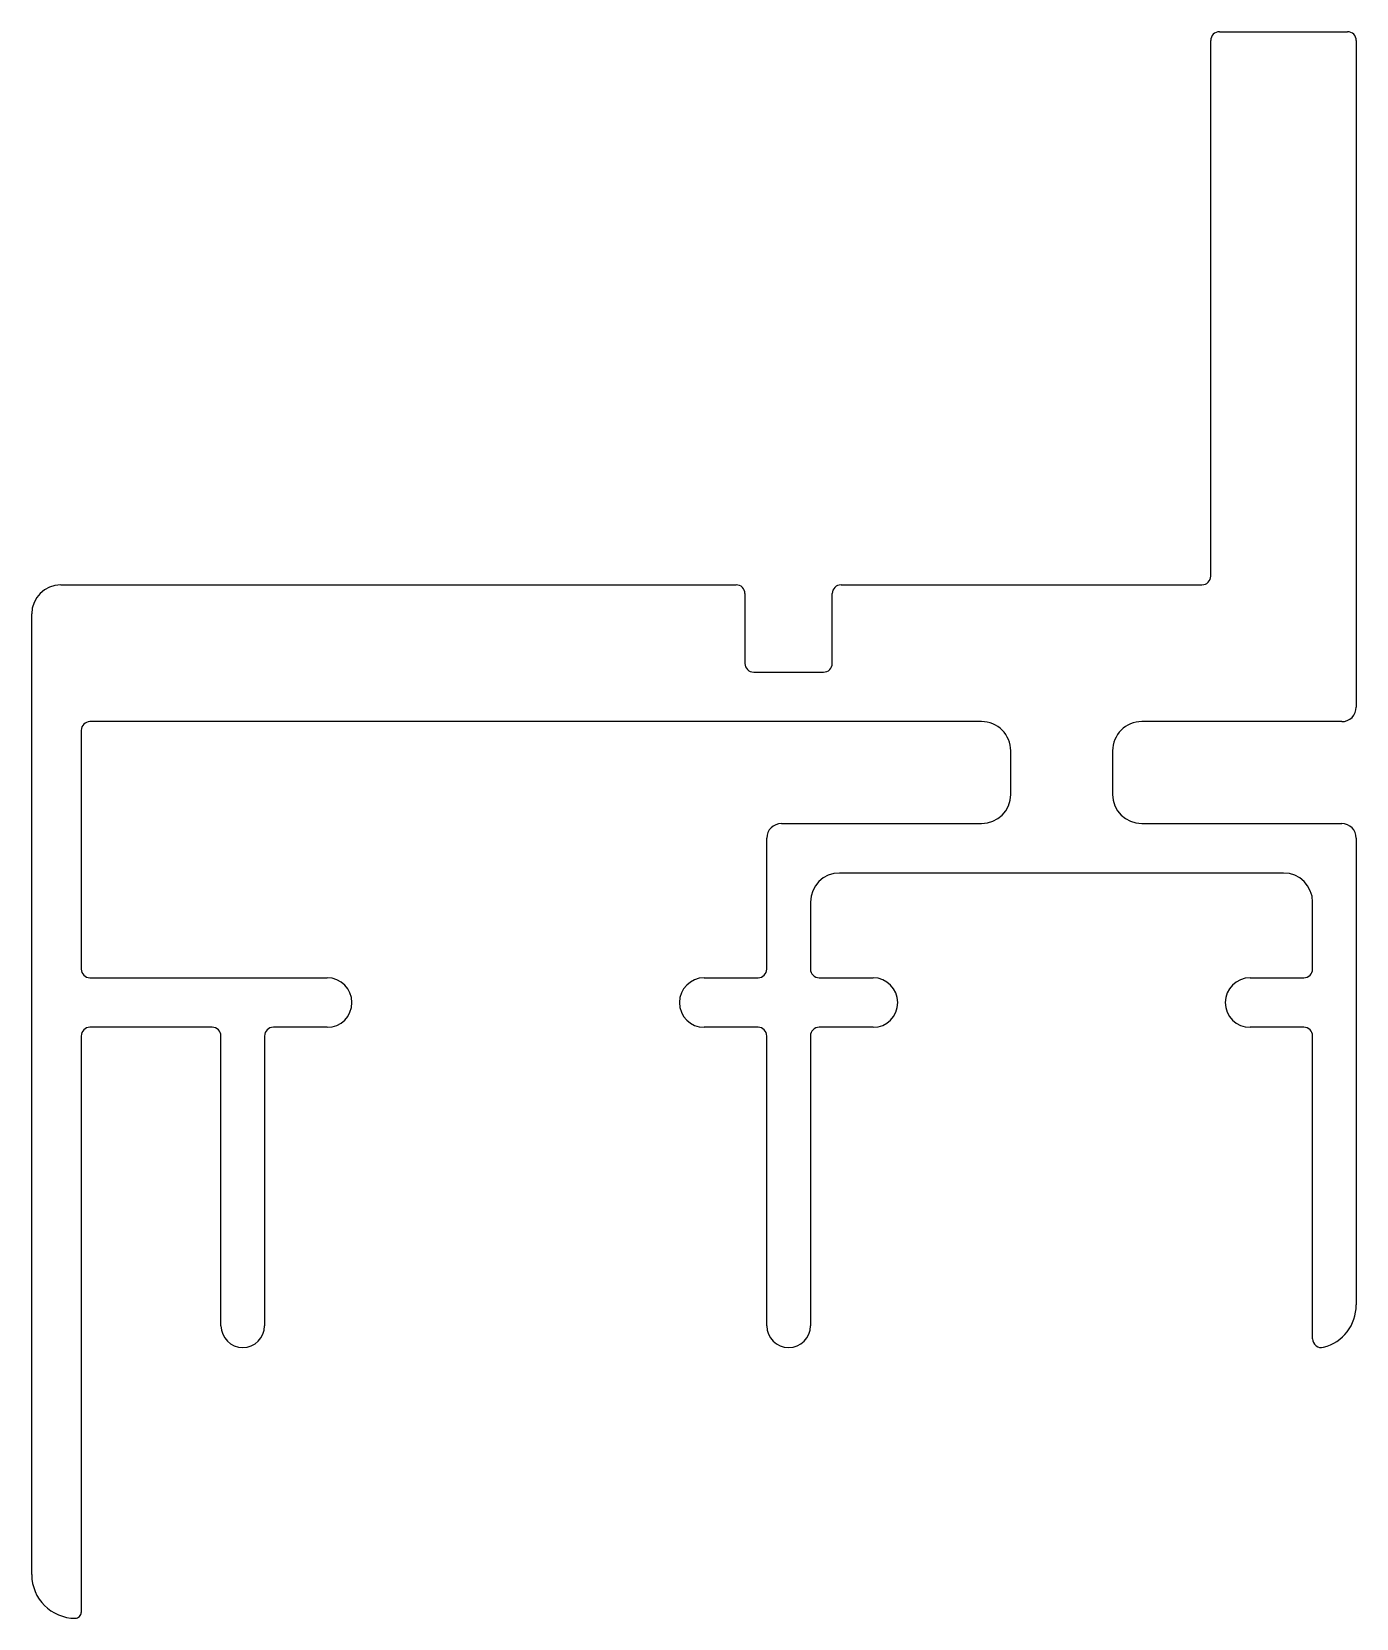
# Model space of a CAD drawing. Extents: x 725.5 to 771, y 497.1 to 551.6.
import ezdxf

# ---------------------------------------------------------------- set-up
doc = ezdxf.new("R2010")
doc.units = 0
doc.layers.get('0').update_dxf_attribs({"linetype": 'CONTINUOUS'})

msp = doc.modelspace()

# ---------------------------------------------------------------- linework, layer by layer
for p, q in [((766.292, 551.605), (770.692, 551.605)), ((765.992, 532.905), (765.992, 551.305)), ((770.992, 551.305), (770.992, 528.405)), ((726.491, 532.605), (749.692, 532.605)), ((753.292, 532.605), (765.692, 532.605)), ((749.992, 532.305), (749.992, 529.905)), ((752.992, 529.905), (752.992, 532.305)), ((725.491, 498.605), (725.491, 531.605)), ((750.292, 529.605), (752.692, 529.605)), ((727.191, 527.605), (727.191, 519.405)), ((758.122, 527.905), (727.491, 527.905)), ((770.492, 527.905), (763.621, 527.905)), ((759.122, 525.405), (759.122, 526.905)), ((762.621, 526.905), (762.621, 525.405)), ((751.242, 524.405), (758.122, 524.405)), ((763.621, 524.405), (770.492, 524.405)), ((750.742, 519.405), (750.742, 523.905)), ((770.992, 523.905), (770.992, 507.867)), ((768.492, 522.705), (753.242, 522.705)), ((752.242, 521.705), (752.242, 519.405)), ((769.492, 519.405), (769.492, 521.705)), ((727.491, 519.105), (735.641, 519.105)), ((748.591, 519.105), (750.442, 519.105)), ((752.542, 519.105), (754.392, 519.105)), ((767.342, 519.105), (769.192, 519.105)), ((731.692, 517.405), (727.491, 517.405)), ((735.641, 517.405), (733.792, 517.405)), ((750.442, 517.405), (748.591, 517.405)), ((754.392, 517.405), (752.542, 517.405)), ((769.192, 517.405), (767.342, 517.405)), ((727.191, 517.105), (727.191, 497.305)), ((731.992, 507.155), (731.992, 517.105)), ((733.492, 517.105), (733.492, 507.155)), ((750.742, 507.155), (750.742, 517.105)), ((752.242, 517.105), (752.242, 507.155)), ((769.492, 506.705), (769.492, 517.105))]:
    msp.add_line(p, q)
for centre, radius, start, end in [((766.292, 551.305), 0.3, 90, 180), ((770.692, 551.305), 0.3, 0, 90), ((726.491, 531.605), 1, 90, 180), ((749.692, 532.305), 0.3, 0, 90), ((753.292, 532.305), 0.3, 90, 180), ((765.692, 532.905), 0.3, 270, 0), ((750.292, 529.905), 0.3, 180, 270), ((752.692, 529.905), 0.3, 270, 0), ((770.492, 528.405), 0.5, 270, 0.0175), ((727.491, 527.605), 0.3, 90, 180), ((758.122, 526.905), 1, 359.9999, 90), ((763.621, 526.905), 1, 90, 180.0001), ((758.122, 525.405), 1, 270, 359.9999), ((763.621, 525.405), 1, 180.0001, 270), ((751.242, 523.905), 0.5, 90, 180), ((770.492, 523.905), 0.5, 0.0242, 90), ((753.242, 521.705), 1, 90, 180), ((768.492, 521.705), 1, 0, 90), ((727.491, 519.405), 0.3, 180, 270), ((750.442, 519.405), 0.3, 270, 360), ((752.542, 519.405), 0.3, 180, 270), ((769.192, 519.405), 0.3, 270, 360), ((735.641, 518.255), 0.85, 270, 90), ((748.591, 518.255), 0.85, 90, 270), ((754.392, 518.255), 0.85, 270, 90), ((767.342, 518.255), 0.85, 90, 270), ((727.491, 517.105), 0.3, 90, 180), ((731.692, 517.105), 0.3, 360, 89.9977), ((733.792, 517.105), 0.3, 90, 180), ((750.442, 517.105), 0.3, 0, 90), ((752.542, 517.105), 0.3, 90, 180), ((769.192, 517.105), 0.3, 0, 90), ((769.492, 507.867), 1.5, 284.4776, 360), ((732.742, 507.155), 0.75, 180, 360), ((751.492, 507.155), 0.75, 180, 360), ((769.792, 506.705), 0.3, 180, 284.4775), ((726.991, 498.605), 1.5, 180, 269.9999), ((726.991, 497.305), 0.2, 269.9989, 0)]:
    msp.add_arc(centre, radius, start, end)

doc.saveas('drawing.dxf')
